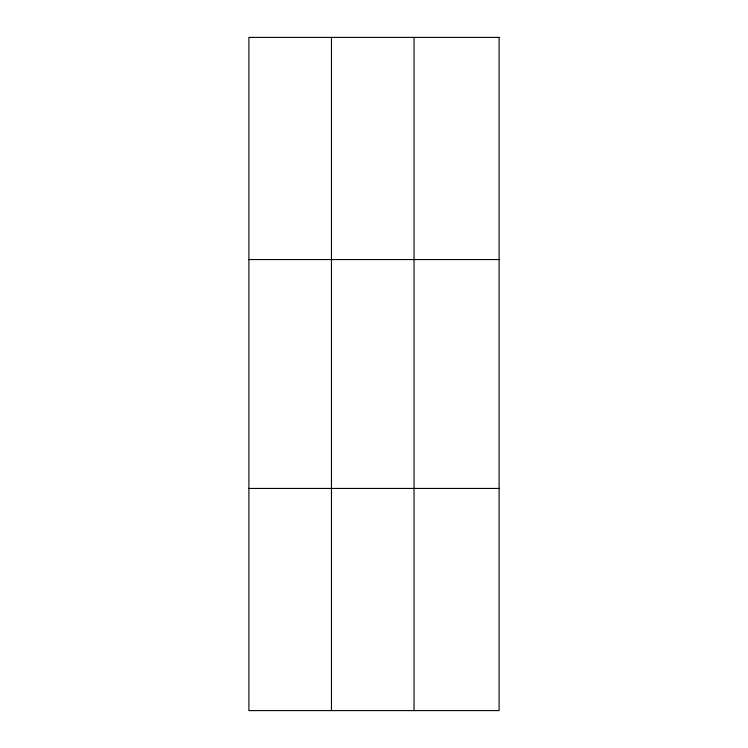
<?xml version="1.0" encoding="UTF-8"?>
<svg xmlns="http://www.w3.org/2000/svg" width="748" height="748" viewBox="0 0 748 748"><rect width="100%" height="100%" fill="white"/><g stroke="black" fill="none" stroke-linecap="round" stroke-linejoin="round"><path stroke-width="1.12" d="M331.467 37.4L331.467 710.6M414.037 37.4L414.037 710.6M248.897 259.556L499.103 259.556M248.897 488.444L499.103 488.444M499.103 37.4L499.103 710.6L248.897 710.6L248.897 37.4L499.103 37.4"/></g></svg>
